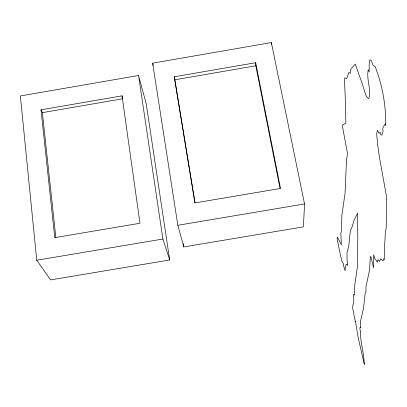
<?xml version="1.0" encoding="UTF-8"?>
<svg xmlns="http://www.w3.org/2000/svg" width="407" height="407" viewBox="0 0 407 407"><rect width="100%" height="100%" fill="white"/><g stroke="black" fill="none" stroke-linecap="round" stroke-linejoin="round"><path stroke-width="0.61" d="M304.548 203.943L303.398 226.862L183.781 246.927L177.839 225.285L152.645 63.161L271.342 42.562L304.548 203.943L177.839 225.285M138.543 75.483L20.35 95.96L36.747 260.236L50.58 279.914L169.694 259.971L146.23 103.826L138.543 75.483L162.892 239.031L169.694 259.971M174.308 76.791L255.657 62.719L280.504 188.456L194.912 202.925L174.308 76.791L195.024 202.818M174.918 79.772L255.815 65.786L255.657 62.719M122.019 95.849L139.977 223.265L54.762 237.642L41.015 109.834L122.019 95.849L122.741 98.153M41.015 109.834L42.369 112.632L122.924 98.728M36.747 260.236L162.892 239.031M152.645 63.161L153.236 65.619M255.815 65.786L280.036 188.451M183.287 243.793L183.781 246.927M42.369 112.632L55.901 237.942M271.342 42.562L271.383 44.439M360.327 331.68C360.566 342.689 363.929 353.449 364.316 364.438L358.079 337.093L355.484 321.184L355.342 321.779L352.645 307.84L352.945 304.645L353.566 303.907L353.815 299.145L353.388 295.228L353.602 294.251L354.451 295.085L354.807 284.579L357.392 266.844L357.285 252.594L357.809 239.525L357.56 213.237L353.876 220.65L351.541 228.729L350.386 230.296L348.738 246.454L347.003 252.467L347.059 259.747L347.664 265.491L346.606 264.219L345.869 264.982L345.09 270.675L343.671 266.061L343.299 263.502L342.272 262.276L340.817 256.771L337.133 238.838L337.398 236.981L341.387 244.861L340.812 232.941L341.554 231.349L341.839 215.512L345.039 193.539L346.469 160.872L347.497 153.419L342.226 125.153L345.858 123.199L345.421 101.236L344.495 80.489L344.795 77.864L346.718 78.678L348.885 72.39L350.269 73.352L350.773 69.251L355.225 64.072L362.179 83.496L365.45 94.241L367.221 97.614L368.778 98.555C371.647 88.935 366.107 79.365 368.254 69.673L369.19 72.09L369.169 63.807L369.78 59.844L371.301 60.495L373 65.12L375.188 66.723C382.427 85.231 386.019 105.545 385.734 125.336L385.363 123.814L383.063 127.33L382.687 129.172L383.14 131.044L381.802 135.216L380.784 134.671L380.158 132.092L379.019 133.389L377.37 130.235L376.689 133.766L377.635 144.577L379.451 157.29L386.65 197.247L386.218 227.213L385.195 235.195L384.584 246.866L384.773 258.242L384.401 259.544L383.633 258.796L383.063 260.831L380.382 258.786L379.665 261.411L378.027 259.671L377.314 262.347L376.317 260.256L375.147 259.6L373.651 254.66L373.585 267.887L370.767 256.191L370.284 258.186L369.531 270.131L365.944 286.94L366.025 291.717L365.313 292.012L363.527 308.201L360.271 322.141L360.816 326.76L360.597 327.579L360.205 327.009L359.88 328.225L360.327 331.68"/></g></svg>
